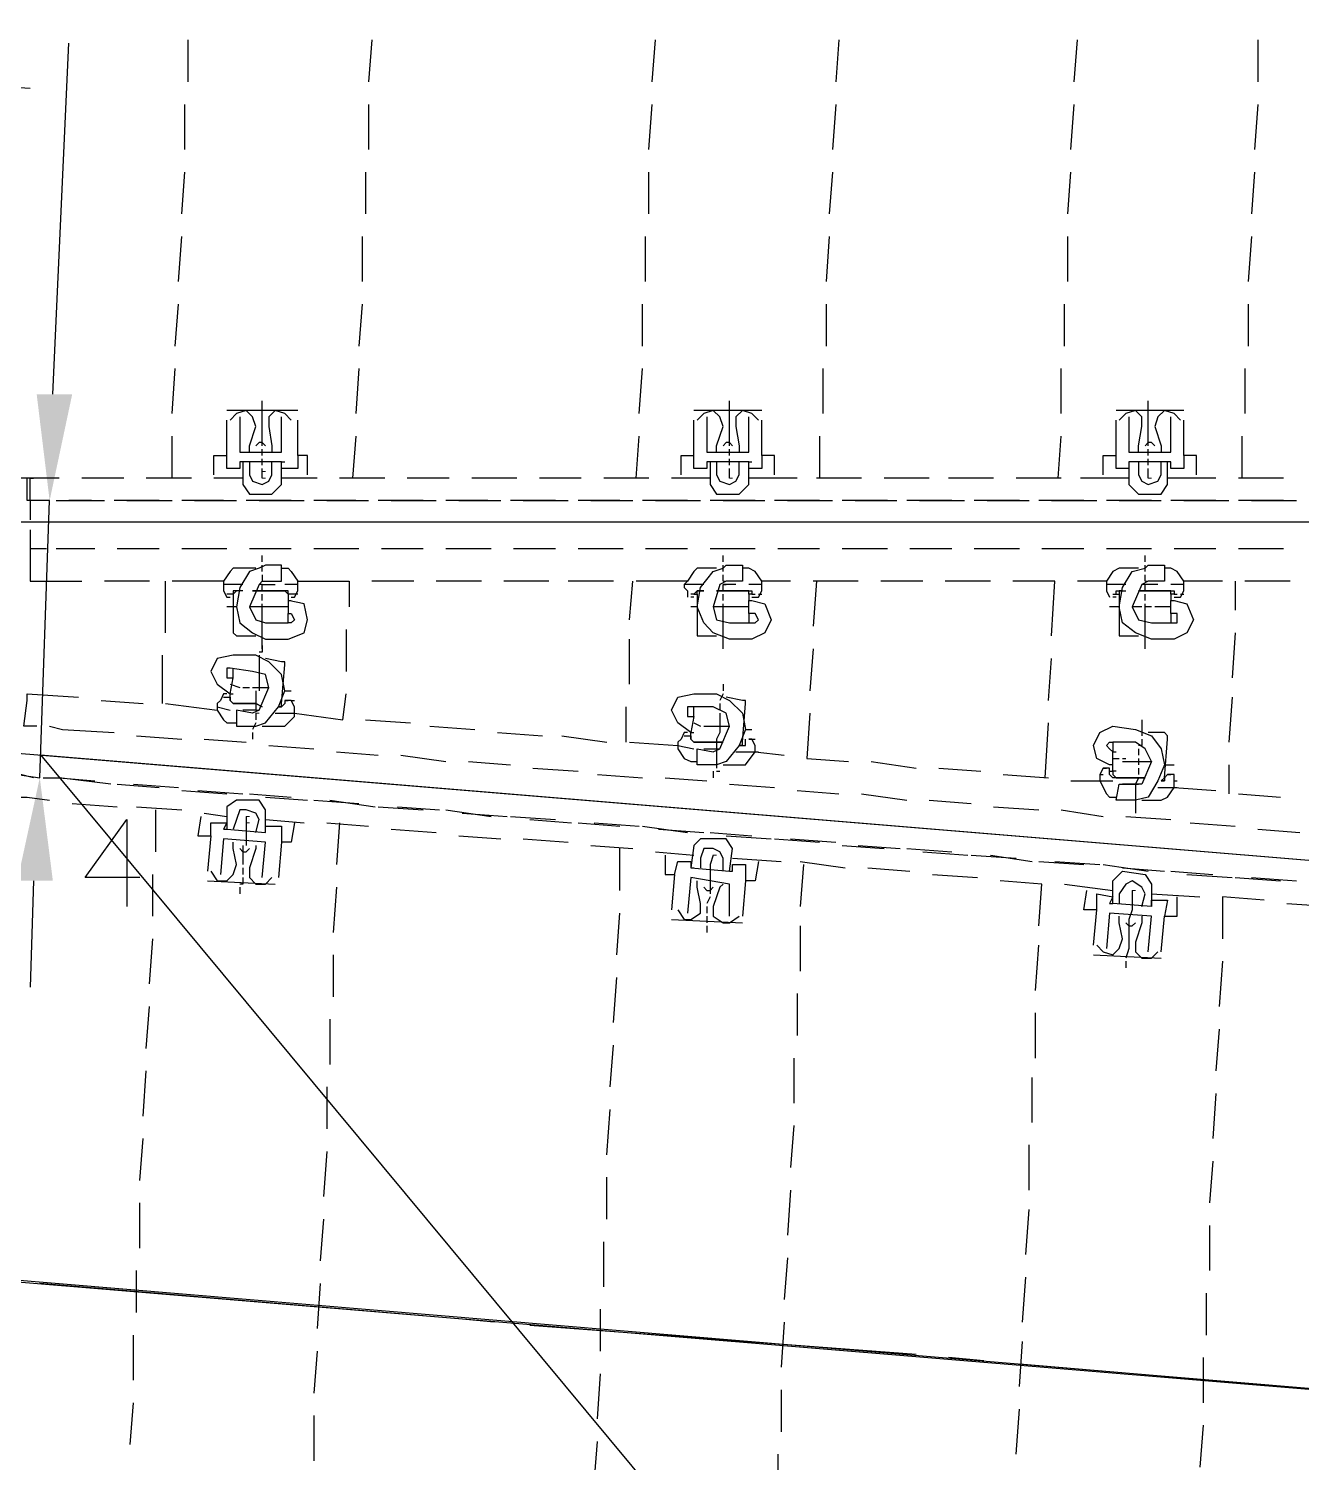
# Model space of a CAD drawing. Header units: millimetres. Extents: x -45 to 90, y -17 to 16.
# Drawn here: x 41.974 to 43.785, y -2.088 to -0.048 of the extents above; entities that cross this region are included whole.
import ezdxf

# ---------------------------------------------------------------- set-up
doc = ezdxf.new("R2010")
doc.units = ezdxf.units.MM
doc.layers.add('PDF_Geometry', color=7, linetype='Continuous')
doc.layers.add('PDF_Solid Fills', color=7, linetype='Continuous')

msp = doc.modelspace()

# ---------------------------------------------------------------- linework, layer by layer
at = {"color": 2}
for p, q in [((0, -0.75), (53.4325, -0.75)), ((40.7692, -0.9801), (53.4212, -2.0305)), ((40.7071, -1.7275), (53.3591, -2.778))]:
    msp.add_line(p, q, dxfattribs=at)
at = {"color": 1}
msp.add_line((41.9915, -1.0816), (44.7642, -4.4158), dxfattribs=at)
at = {"color": 6}
msp.add_lwpolyline([(29.1661, -1.3506), (29.1986, 0.45), (32.6939, 0.2287), (32.6939, 1.2372), (41.2932, 1.2372), (41.2932, 0), (45.2746, 0), (45.1993, -2.1005), (41.2248, -1.7678), (41.1144, -3.1159), (32.554, -2.4665), (32.6324, -1.35)], close=True, dxfattribs=at)
at = {"color": 1}
msp.add_lwpolyline([(41.9915, -1.0816), (49.2328, -1.6828)], dxfattribs=at)
at = {"layer": 'PDF_Geometry', "lineweight": 25}
for points in [[(42.0089, -0.5684), (42.0318, -0.0688)], [(42.2014, -0.1238), (42.2014, -0.0642)], [(42.4627, -0.0642), (42.4581, -0.1238)], [(42.8615, -0.1238), (42.8661, -0.0642)], [(43.1274, -0.0642), (43.1228, -0.1238)], [(43.462, -0.1238), (43.4666, -0.0642)], [(43.7233, -0.0642), (43.7233, -0.1238)], [(41.9309, -0.1146), (41.9264, -0.1788), (41.8301, -0.1238), (41.9768, -0.1329)], [(42.1968, -0.22), (42.1968, -0.1559)], [(42.4581, -0.1559), (42.4581, -0.22)], [(42.8569, -0.22), (42.8615, -0.1559)], [(43.1228, -0.1559), (43.1182, -0.22)], [(43.4574, -0.22), (43.462, -0.1559)], [(43.7233, -0.1559), (43.7187, -0.22)], [(42.1922, -0.3117), (42.1968, -0.2521)], [(42.4535, -0.2521), (42.4535, -0.3117)], [(42.8569, -0.3117), (42.8569, -0.2521)], [(43.1182, -0.2521), (43.1136, -0.3117)], [(43.4529, -0.3117), (43.4574, -0.2521)], [(43.7187, -0.2521), (43.7142, -0.3117)], [(42.1876, -0.408), (42.1922, -0.3438)], [(42.4488, -0.3438), (42.4488, -0.408)], [(42.8523, -0.408), (42.8523, -0.3438)], [(43.1136, -0.3438), (43.1091, -0.408)], [(43.4529, -0.408), (43.4529, -0.3438)], [(43.7142, -0.3438), (43.7094, -0.408)], [(42.1831, -0.4997), (42.1876, -0.4401)], [(42.4488, -0.4401), (42.4444, -0.4997)], [(42.8478, -0.4997), (42.8478, -0.4401)], [(43.1091, -0.4401), (43.1091, -0.4997)], [(43.4483, -0.4997), (43.4483, -0.4401)], [(43.7094, -0.4401), (43.7094, -0.4997)], [(42.1785, -0.5959), (42.1831, -0.5318)], [(42.4444, -0.5318), (42.4398, -0.5959)], [(42.8432, -0.5959), (42.8478, -0.5318)], [(43.1045, -0.5318), (43.1045, -0.5959)], [(43.4437, -0.5959), (43.4437, -0.5318)], [(43.705, -0.5318), (43.705, -0.5959)], [(42.3573, -0.5914), (42.2564, -0.5914)], [(42.2885, -0.6509), (42.2885, -0.6418), (42.2977, -0.6143), (42.2931, -0.6005), (42.2839, -0.5914), (42.2702, -0.5959), (42.261, -0.6051)], [(42.3068, -0.6418), (42.3068, -0.6326), (42.3068, -0.628), (42.3068, -0.6189), (42.3068, -0.6143), (42.3068, -0.6051), (42.3068, -0.6005), (42.3068, -0.5914), (42.3068, -0.5868), (42.3068, -0.5776)], [(42.3481, -0.6051), (42.3389, -0.5959), (42.3252, -0.5914), (42.316, -0.6005), (42.316, -0.6143), (42.3206, -0.6418), (42.3206, -0.6509)], [(43.0174, -0.5914), (42.9211, -0.5914)], [(42.9532, -0.6509), (42.9532, -0.6418), (42.9624, -0.6143), (42.9578, -0.6005), (42.9486, -0.5914), (42.9349, -0.5959), (42.9257, -0.6051)], [(42.9715, -0.6418), (42.9715, -0.6326), (42.9715, -0.628), (42.9715, -0.6189), (42.9715, -0.6143), (42.9715, -0.6051), (42.9715, -0.6005), (42.9715, -0.5914), (42.9715, -0.5868), (42.9715, -0.5776)], [(43.0128, -0.6051), (43.0036, -0.5959), (42.9899, -0.5914), (42.9807, -0.6005), (42.9807, -0.6143), (42.9853, -0.6418), (42.9853, -0.6509)], [(43.6179, -0.5914), (43.5216, -0.5914)], [(43.5537, -0.6509), (43.5537, -0.6418), (43.5583, -0.6143), (43.5583, -0.6005), (43.5491, -0.5914), (43.5354, -0.5959), (43.5262, -0.6051)], [(43.5675, -0.6418), (43.5675, -0.6326), (43.5675, -0.628), (43.5675, -0.6189), (43.5675, -0.6143), (43.5675, -0.6051), (43.5675, -0.6005), (43.5675, -0.5914), (43.5675, -0.5868), (43.5675, -0.5776)], [(43.6133, -0.6051), (43.6041, -0.5959), (43.5904, -0.5914), (43.5812, -0.6005), (43.5766, -0.6143), (43.5858, -0.6418), (43.5858, -0.6509)], [(42.2381, -0.683), (42.2381, -0.6555), (42.2564, -0.6555), (42.2564, -0.6051)], [(42.2747, -0.6005), (42.2747, -0.6509), (42.3341, -0.6509), (42.3341, -0.6005)], [(42.371, -0.683), (42.371, -0.6555), (42.3573, -0.6555), (42.3573, -0.6051)], [(42.9028, -0.683), (42.9028, -0.6555), (42.9211, -0.6555), (42.9211, -0.6051)], [(42.9394, -0.6005), (42.9394, -0.6509), (42.999, -0.6509), (42.999, -0.6005)], [(43.0357, -0.683), (43.0357, -0.6555), (43.0174, -0.6555), (43.0174, -0.6051)], [(43.5033, -0.683), (43.5033, -0.6555), (43.5216, -0.6555), (43.5216, -0.6051)], [(43.54, -0.6005), (43.54, -0.6509), (43.5996, -0.6509), (43.5996, -0.6005)], [(43.6362, -0.683), (43.6362, -0.6555), (43.6179, -0.6555), (43.6179, -0.6051)], [(42.1785, -0.6876), (42.1785, -0.628)], [(42.4398, -0.628), (42.4352, -0.6876)], [(42.8386, -0.6876), (42.8432, -0.628)], [(43.0999, -0.628), (43.0999, -0.6876)], [(43.4391, -0.6876), (43.4437, -0.628)], [(43.7004, -0.628), (43.7004, -0.6876)], [(42.3114, -0.6418), (42.3068, -0.6372), (42.3023, -0.6372), (42.2977, -0.6418)], [(42.3068, -0.6555), (42.3068, -0.6464)], [(42.9761, -0.6418), (42.9715, -0.6372), (42.9669, -0.6372), (42.9624, -0.6418)], [(42.9715, -0.6555), (42.9715, -0.6464)], [(43.5766, -0.6418), (43.5721, -0.6372), (43.5675, -0.6372), (43.5629, -0.6418)], [(43.5675, -0.6555), (43.5675, -0.6464)], [(42.2793, -0.6645), (42.2793, -0.6968), (42.2885, -0.7105), (42.3206, -0.7105), (42.3341, -0.6968), (42.3341, -0.6645), (42.2793, -0.6645), (42.2747, -0.6645), (42.2747, -0.6739), (42.2564, -0.6739), (42.2564, -0.6555)], [(42.2885, -0.6645), (42.2885, -0.683), (42.2931, -0.6922), (42.3068, -0.6968), (42.316, -0.6922), (42.3206, -0.683), (42.3206, -0.6645)], [(42.3068, -0.6693), (42.3068, -0.6601)], [(42.3573, -0.6555), (42.3573, -0.6739), (42.3341, -0.6739), (42.3341, -0.6645), (42.3389, -0.6645)], [(42.944, -0.6645), (42.944, -0.6968), (42.9532, -0.7105), (42.9853, -0.7105), (42.999, -0.6968), (42.999, -0.6645), (42.944, -0.6645), (42.9394, -0.6645), (42.9394, -0.6739), (42.9211, -0.6739), (42.9211, -0.6555)], [(42.9532, -0.6645), (42.9532, -0.683), (42.9578, -0.6922), (42.9715, -0.6968), (42.9807, -0.6922), (42.9853, -0.683), (42.9853, -0.6645)], [(42.9715, -0.6693), (42.9715, -0.6601)], [(43.0174, -0.6555), (43.0174, -0.6739), (42.999, -0.6739), (42.999, -0.6645), (43.0036, -0.6645)], [(43.54, -0.6645), (43.54, -0.6739), (43.5216, -0.6739), (43.5216, -0.6555)], [(43.5537, -0.6645), (43.5537, -0.683), (43.5583, -0.6922), (43.5675, -0.6968), (43.5812, -0.6922), (43.5858, -0.683), (43.5858, -0.6645)], [(43.5675, -0.6693), (43.5675, -0.6601)], [(43.6179, -0.6555), (43.6179, -0.6739), (43.5996, -0.6739), (43.5996, -0.6645), (43.5948, -0.6645)], [(42.018, -0.6876), (41.9768, -0.6876), (41.9722, -0.6876), (41.6696, -0.6876)], [(41.9584, -1.1094), (41.9903, -1.1139), (42.0043, -0.7197), (41.9722, -0.7197), (41.9722, -0.6876)], [(41.9951, -0.7197), (41.9768, -0.7197), (41.9768, -0.6876), (41.9814, -0.6876)], [(42.1097, -0.6876), (42.0501, -0.6876)], [(42.206, -0.6876), (42.1418, -0.6876)], [(42.2793, -0.6876), (42.2381, -0.6876)], [(42.3068, -0.6876), (42.3068, -0.6739)], [(42.3848, -0.6876), (42.3341, -0.6876)], [(42.481, -0.6876), (42.4169, -0.6876)], [(42.5727, -0.6876), (42.5131, -0.6876)], [(42.669, -0.6876), (42.6048, -0.6876)], [(42.7607, -0.6876), (42.7011, -0.6876)], [(42.8569, -0.6876), (42.7926, -0.6876)], [(42.944, -0.6876), (42.889, -0.6876)], [(42.9715, -0.6876), (42.9715, -0.6739)], [(43.0678, -0.6876), (42.999, -0.6876)], [(43.1595, -0.6876), (43.0953, -0.6876)], [(43.2557, -0.6876), (43.1916, -0.6876)], [(43.3474, -0.6876), (43.2833, -0.6876)], [(43.4437, -0.6876), (43.3795, -0.6876)], [(43.54, -0.6876), (43.4712, -0.6876)], [(43.5675, -0.6876), (43.5675, -0.6739)], [(43.6637, -0.6876), (43.5948, -0.6876)], [(43.76, -0.6876), (43.6958, -0.6876)], [(41.9768, -0.7197), (41.9768, -0.7472)], [(42.0135, -0.7197), (42.0318, -0.7197), (42.0822, -0.7197)], [(42.0639, -0.7197), (42.0318, -0.7197)], [(42.1601, -0.7197), (42.096, -0.7197)], [(42.1143, -0.7197), (42.1785, -0.7197)], [(42.2518, -0.7197), (42.1922, -0.7197)], [(42.2106, -0.7197), (42.2702, -0.7197)], [(42.3481, -0.7197), (42.2839, -0.7197)], [(42.3023, -0.7197), (42.3664, -0.7197)], [(42.4398, -0.7197), (42.3802, -0.7197)], [(42.3985, -0.7197), (42.4581, -0.7197)], [(42.536, -0.7197), (42.4719, -0.7197)], [(42.4902, -0.7197), (42.5544, -0.7197)], [(42.6277, -0.7197), (42.5681, -0.7197)], [(42.5865, -0.7197), (42.6461, -0.7197)], [(42.724, -0.7197), (42.6598, -0.7197)], [(42.678, -0.7197), (42.7423, -0.7197)], [(42.8157, -0.7197), (42.7561, -0.7197)], [(42.7744, -0.7197), (42.834, -0.7197)], [(42.9119, -0.7197), (42.8478, -0.7197)], [(42.8661, -0.7197), (42.9303, -0.7197)], [(43.0082, -0.7197), (42.944, -0.7197)], [(42.9624, -0.7197), (43.0218, -0.7197)], [(43.0999, -0.7197), (43.0357, -0.7197)], [(43.054, -0.7197), (43.1182, -0.7197)], [(43.1962, -0.7197), (43.132, -0.7197)], [(43.1503, -0.7197), (43.2099, -0.7197)], [(43.2878, -0.7197), (43.2237, -0.7197)], [(43.242, -0.7197), (43.3062, -0.7197)], [(43.3841, -0.7197), (43.3199, -0.7197)], [(43.3383, -0.7197), (43.3979, -0.7197)], [(43.4758, -0.7197), (43.4116, -0.7197)], [(43.4299, -0.7197), (43.4941, -0.7197)], [(43.5721, -0.7197), (43.5079, -0.7197)], [(43.5262, -0.7197), (43.5858, -0.7197)], [(43.6637, -0.7197), (43.5996, -0.7197)], [(43.6179, -0.7197), (43.6821, -0.7197)], [(43.76, -0.7197), (43.6958, -0.7197)], [(43.7142, -0.7197), (43.7783, -0.7197)], [(41.9768, -0.761), (41.9768, -0.7885)], [(41.9997, -0.7885), (41.9768, -0.7885), (41.9768, -0.8251), (41.9768, -0.8343), (42.0501, -0.8343)], [(42.0685, -0.7885), (42.0364, -0.7885), (42.0135, -0.7885)], [(42.1601, -0.7885), (42.1006, -0.7885)], [(42.2564, -0.7885), (42.1922, -0.7885)], [(42.3481, -0.7885), (42.2885, -0.7885)], [(42.4444, -0.7885), (42.3802, -0.7885)], [(42.536, -0.7885), (42.4764, -0.7885)], [(42.6323, -0.7885), (42.5681, -0.7885)], [(42.724, -0.7885), (42.6644, -0.7885)], [(42.8203, -0.7885), (42.7561, -0.7885)], [(42.9119, -0.7885), (42.8523, -0.7885)], [(43.0082, -0.7885), (42.944, -0.7885)], [(43.0999, -0.7885), (43.0403, -0.7885)], [(43.1962, -0.7885), (43.132, -0.7885)], [(43.2878, -0.7885), (43.2282, -0.7885)], [(43.3841, -0.7885), (43.3199, -0.7885)], [(43.4758, -0.7885), (43.4162, -0.7885)], [(43.5721, -0.7885), (43.5079, -0.7885)], [(43.6637, -0.7885), (43.6041, -0.7885)], [(43.76, -0.7885), (43.6958, -0.7885)], [(42.2977, -0.816), (42.2656, -0.816), (42.261, -0.8206), (42.2518, -0.8343), (42.1785, -0.8343)], [(42.3068, -0.8251), (42.3068, -0.8343), (42.3341, -0.8343), (42.3341, -0.8114), (42.3114, -0.8114), (42.3023, -0.816), (42.2885, -0.8206), (42.2747, -0.8435), (42.2702, -0.871), (42.2747, -0.8937), (42.2931, -0.9077), (42.3114, -0.9168), (42.3435, -0.9168), (42.3664, -0.9077), (42.371, -0.8893), (42.3664, -0.8664), (42.3435, -0.8618), (42.3435, -0.8802), (42.3481, -0.8802), (42.3527, -0.8893), (42.3481, -0.8937), (42.3435, -0.8937)], [(42.3068, -0.8068), (42.3068, -0.7976)], [(42.3068, -0.8206), (42.3068, -0.8114)], [(42.3341, -0.816), (42.3435, -0.816), (42.3481, -0.8206), (42.3573, -0.8343), (42.4306, -0.8343), (42.4306, -0.871)], [(42.9532, -0.816), (42.9257, -0.816), (42.9211, -0.8206), (42.9119, -0.8343), (42.8386, -0.8343)], [(42.9257, -0.871), (42.9303, -0.8435), (42.9486, -0.8206), (42.9624, -0.816), (42.9669, -0.8114), (42.9899, -0.8114), (42.9899, -0.8343), (42.9669, -0.8343), (42.9578, -0.8389), (42.9486, -0.871), (42.9532, -0.8893), (42.9715, -0.8937), (43.0036, -0.8937), (43.0082, -0.8937), (43.0128, -0.8893), (43.0082, -0.8802), (43.0036, -0.8802), (42.999, -0.8802), (42.999, -0.8618), (43.0036, -0.8618), (43.0218, -0.8664), (43.0311, -0.8893), (43.0218, -0.9077), (43.0036, -0.9168), (42.9715, -0.9168), (42.9486, -0.9077), (42.9349, -0.8937), (42.9257, -0.871), (42.9165, -0.871)], [(42.9624, -0.8068), (42.9624, -0.7976)], [(42.9624, -0.8206), (42.9624, -0.8114)], [(43.0586, -0.8343), (43.0174, -0.8343), (43.0082, -0.8206), (42.999, -0.816), (42.9899, -0.816)], [(43.5537, -0.816), (43.5262, -0.816), (43.517, -0.8206), (43.5079, -0.8343), (43.4666, -0.8343)], [(43.5262, -0.871), (43.5308, -0.8435), (43.5445, -0.8206), (43.5629, -0.816), (43.5675, -0.8114), (43.5904, -0.8114), (43.5904, -0.8343), (43.5675, -0.8343), (43.5583, -0.8389)], [(43.5629, -0.8068), (43.5629, -0.7976)], [(43.5629, -0.8206), (43.5629, -0.8114)], [(43.6729, -0.8343), (43.6179, -0.8343), (43.6087, -0.8206), (43.5996, -0.816), (43.5904, -0.816)], [(42.1464, -0.8343), (42.0822, -0.8343)], [(42.1693, -0.9077), (42.1693, -0.8343)], [(42.2518, -0.8343), (42.2518, -0.8389)], [(42.3068, -0.8343), (42.3023, -0.8389)], [(42.3573, -0.8389), (42.3573, -0.8343)], [(42.5223, -0.8343), (42.4627, -0.8343)], [(42.6186, -0.8343), (42.5544, -0.8343)], [(42.7148, -0.8343), (42.6506, -0.8343)], [(42.8065, -0.8343), (42.7423, -0.8343)], [(42.8294, -0.8893), (42.834, -0.8343)], [(42.9119, -0.8343), (42.9072, -0.8389)], [(42.9624, -0.8343), (42.9624, -0.8251)], [(43.0174, -0.8389), (43.0174, -0.8343)], [(43.0953, -0.8343), (43.0907, -0.8985)], [(43.1549, -0.8343), (43.0907, -0.8343)], [(43.2466, -0.8343), (43.187, -0.8343)], [(43.3428, -0.8343), (43.2787, -0.8343)], [(43.4299, -0.9122), (43.4345, -0.8343), (43.3749, -0.8343)], [(43.5079, -0.8343), (43.5079, -0.8389)], [(43.5629, -0.8343), (43.5629, -0.8251)], [(43.6179, -0.8389), (43.6179, -0.8343)], [(43.6912, -0.8343), (43.6912, -0.8756)], [(43.7692, -0.8343), (43.705, -0.8343)], [(42.2793, -0.8389), (42.2518, -0.8389), (42.2518, -0.8435), (42.2518, -0.8481), (42.2564, -0.8572), (42.261, -0.8572)], [(42.2747, -0.8481), (42.2702, -0.8481), (42.2656, -0.8526), (42.261, -0.8526), (42.2564, -0.8526)], [(42.2793, -0.8481), (42.2747, -0.8481), (42.2702, -0.8481), (42.2656, -0.8481), (42.2656, -0.8526), (42.2656, -0.9077), (42.2702, -0.9122), (42.2747, -0.9122), (42.2977, -0.9122)], [(42.3068, -0.8389), (42.3023, -0.8389), (42.2885, -0.871)], [(42.3068, -0.8481), (42.3389, -0.8481), (42.3068, -0.8481), (42.3068, -0.8389), (42.3252, -0.8389)], [(42.3068, -0.8618), (42.3068, -0.8526)], [(42.3481, -0.8572), (42.3527, -0.8572), (42.3573, -0.8481), (42.3573, -0.8435), (42.3573, -0.8389), (42.3389, -0.8389)], [(42.3573, -0.8526), (42.3527, -0.8526), (42.3481, -0.8526), (42.3435, -0.8526), (42.3435, -0.8618), (42.3481, -0.8618)], [(42.9349, -0.8389), (42.9072, -0.8389), (42.9072, -0.8435), (42.9119, -0.8481), (42.9119, -0.8572)], [(42.9257, -0.8526), (42.9257, -0.8481), (42.9303, -0.8481), (42.9257, -0.8481), (42.9211, -0.8526), (42.9165, -0.8526)], [(42.9211, -0.8526), (42.9257, -0.8526), (42.9257, -0.9077), (42.9257, -0.9122), (42.9303, -0.9122), (42.9532, -0.9122)], [(42.9624, -0.8481), (42.9532, -0.8481), (42.9624, -0.8481), (42.999, -0.8481), (43.0036, -0.8481), (43.0036, -0.8526), (42.999, -0.8526), (42.999, -0.8618)], [(42.9807, -0.8389), (42.9624, -0.8389), (42.9669, -0.8389)], [(42.999, -0.8526), (42.999, -0.8481), (42.9945, -0.8481), (42.9624, -0.8481), (42.9624, -0.8389)], [(42.9624, -0.8618), (42.9624, -0.8526)], [(43.0036, -0.8572), (43.0128, -0.8572), (43.0174, -0.8481), (43.0174, -0.8435), (43.0174, -0.8389), (42.999, -0.8389)], [(43.0036, -0.8526), (43.0082, -0.8526)], [(43.0128, -0.8526), (43.0174, -0.8526)], [(43.5354, -0.8389), (43.5079, -0.8389), (43.5079, -0.8435), (43.5079, -0.8481), (43.5125, -0.8572)], [(43.5812, -0.8389), (43.5629, -0.8389), (43.5583, -0.8389), (43.5445, -0.871), (43.5537, -0.8893), (43.5721, -0.8937), (43.6041, -0.8937), (43.6087, -0.8937), (43.6087, -0.8893), (43.6087, -0.8802), (43.6041, -0.8802), (43.5996, -0.8802), (43.5996, -0.8618), (43.6041, -0.8618), (43.6225, -0.8664), (43.6316, -0.8893), (43.6225, -0.9077), (43.6041, -0.9168), (43.5721, -0.9168), (43.5491, -0.9077), (43.5308, -0.8937), (43.5262, -0.871), (43.5125, -0.871)], [(43.517, -0.8526), (43.5216, -0.8526), (43.5216, -0.8481), (43.5262, -0.8481), (43.5308, -0.8481), (43.5354, -0.8481)], [(43.5216, -0.8526), (43.5262, -0.8526), (43.5262, -0.9077), (43.5262, -0.9122), (43.5308, -0.9122), (43.5537, -0.9122)], [(43.5308, -0.8481), (43.5262, -0.8481), (43.5262, -0.8526)], [(43.5629, -0.8481), (43.5537, -0.8481), (43.5629, -0.8481), (43.5996, -0.8481), (43.6041, -0.8481), (43.6041, -0.8526), (43.5996, -0.8526), (43.5996, -0.8618)], [(43.5996, -0.8526), (43.5996, -0.8481), (43.5948, -0.8481), (43.5629, -0.8481), (43.5629, -0.8389)], [(43.5629, -0.8618), (43.5629, -0.8526)], [(43.6041, -0.8572), (43.6133, -0.8572), (43.6179, -0.8481), (43.6179, -0.8435), (43.6179, -0.8389), (43.5996, -0.8389)], [(43.6041, -0.8526), (43.6087, -0.8526)], [(43.6133, -0.8526), (43.6179, -0.8526)], [(42.2702, -0.871), (42.2564, -0.871)], [(42.3435, -0.871), (42.3298, -0.871), (42.316, -0.871), (42.3023, -0.871), (42.2885, -0.871), (42.2977, -0.8893), (42.3114, -0.8937), (42.3435, -0.8937), (42.3435, -0.8802), (42.3481, -0.8802)], [(42.3068, -0.9306), (42.3068, -0.9214), (42.3068, -0.9168), (42.3068, -0.9077), (42.3068, -0.9031), (42.3068, -0.8937), (42.3068, -0.8893), (42.3068, -0.8802), (42.3068, -0.8756), (42.3068, -0.8664)], [(42.9211, -0.8572), (42.9165, -0.8572)], [(42.999, -0.871), (42.9899, -0.871), (42.9853, -0.871), (42.9761, -0.871), (42.9715, -0.871), (42.9624, -0.871), (42.9578, -0.871), (42.9486, -0.871)], [(42.9624, -0.9306), (42.9624, -0.9214), (42.9624, -0.9168), (42.9624, -0.9077), (42.9624, -0.9031), (42.9624, -0.8937), (42.9624, -0.8893), (42.9624, -0.8802), (42.9624, -0.8756), (42.9624, -0.8664)], [(43.5216, -0.8572), (43.517, -0.8572)], [(43.5583, -0.871), (43.5445, -0.871)], [(43.5629, -0.9306), (43.5629, -0.9214), (43.5629, -0.9168), (43.5629, -0.9077), (43.5629, -0.9031), (43.5629, -0.8937), (43.5629, -0.8893), (43.5629, -0.8802), (43.5629, -0.8756), (43.5629, -0.8664)], [(43.5721, -0.871), (43.5629, -0.871)], [(43.5996, -0.871), (43.5904, -0.871), (43.5858, -0.871), (43.5766, -0.871)], [(42.999, -0.8802), (42.999, -0.8937)], [(43.5996, -0.8802), (43.5996, -0.8937)], [(42.426, -0.9031), (42.426, -0.9627)], [(42.8294, -0.981), (42.8294, -0.9168)], [(43.6912, -0.9077), (43.6867, -0.9718)], [(42.3068, -0.926), (42.3068, -0.9352), (42.3023, -0.9352)], [(43.0907, -0.9306), (43.0861, -0.9902)], [(42.1647, -1.0083), (42.1647, -0.9397)], [(42.3023, -1.0177), (42.2931, -1.0223), (42.2702, -1.0177), (42.2702, -1.0406), (42.2931, -1.0406), (42.2977, -1.0406), (42.3114, -1.036), (42.3298, -1.0131), (42.3389, -0.9902), (42.3341, -0.9672), (42.316, -0.9489), (42.2977, -0.9397), (42.2656, -0.9397), (42.2427, -0.9443), (42.2335, -0.9627), (42.2427, -0.981), (42.261, -0.9948), (42.2656, -0.9718)], [(42.2931, -0.9856), (42.3023, -0.9856), (42.3068, -0.9856), (42.316, -0.9856), (42.3114, -0.9672), (42.2931, -0.9627), (42.261, -0.9581), (42.2564, -0.9581), (42.2564, -0.9627), (42.2564, -0.9718), (42.261, -0.9718), (42.2656, -0.9718), (42.2656, -0.9581)], [(42.3023, -0.9397), (42.3023, -0.9489), (42.3023, -0.9535), (42.3023, -0.9627), (42.3023, -0.9672), (42.3023, -0.9764), (42.3023, -0.981), (42.3023, -0.9902)], [(42.3298, -1.0131), (42.3341, -1.0131), (42.3341, -1.0083), (42.3389, -0.9535), (42.3389, -0.9489), (42.3341, -0.9489), (42.3114, -0.9443)], [(43.4254, -1.0039), (43.4299, -0.9443)], [(41.9859, -1.0406), (41.9676, -1.0406), (41.9722, -1.0039), (41.9722, -0.9948), (42.0455, -0.9993)], [(42.2564, -0.9948), (42.2518, -0.9948), (42.2472, -1.0039), (42.2427, -1.0083), (42.2427, -1.0131), (42.261, -1.0177)], [(42.2518, -0.9993), (42.2564, -0.9993), (42.261, -0.9993), (42.261, -1.0039), (42.261, -0.9993), (42.261, -0.9948), (42.2656, -0.9948)], [(42.261, -0.981), (42.2747, -0.9856)], [(42.2793, -0.9856), (42.2885, -0.9856)], [(42.2977, -0.9902), (42.2977, -0.9948), (42.2977, -1.0039), (42.2977, -1.0083), (42.2977, -1.0177), (42.2793, -1.0177)], [(42.2977, -1.0177), (42.3023, -1.0177), (42.316, -0.9856)], [(42.3252, -1.0223), (42.3527, -1.0223), (42.4214, -1.0314), (42.426, -0.9948)], [(42.3389, -0.9902), (42.3481, -0.9902)], [(42.9072, -1.0543), (42.9119, -1.0543), (42.9165, -1.0543), (42.9165, -1.0498), (42.8982, -1.036), (42.889, -1.0177), (42.8982, -0.9993), (42.9211, -0.9948), (42.9532, -0.9948), (42.9715, -1.0039), (42.9899, -1.0223), (42.9945, -1.0452), (43.0036, -1.0452)], [(42.9624, -0.9948), (42.9578, -1.0039)], [(42.9624, -0.981), (42.9624, -0.9902)], [(42.9853, -1.0681), (42.9899, -1.0681), (42.9899, -1.0635), (42.9945, -1.0083), (42.9945, -1.0039), (42.9899, -1.0039), (42.9669, -0.9993)], [(43.6867, -0.9993), (43.6821, -1.0635)], [(42.0776, -1.0039), (42.1372, -1.0083)], [(42.1693, -1.0083), (42.2427, -1.0177), (42.2518, -1.0314), (42.2564, -1.036), (42.2702, -1.036)], [(42.2427, -1.0131), (42.2427, -1.0177)], [(42.3068, -1.0406), (42.3341, -1.0406), (42.3389, -1.0406), (42.3527, -1.0268), (42.3527, -1.0223), (42.3527, -1.0177), (42.3527, -1.0131), (42.3481, -1.0039), (42.3389, -1.0039), (42.3389, -1.0083), (42.3341, -1.0131)], [(42.3389, -1.0039), (42.3435, -1.0039)], [(42.3481, -1.0039), (42.3527, -1.0039)], [(42.8248, -1.0635), (42.8248, -1.0131)], [(42.9349, -1.0727), (42.9532, -1.0727), (42.9578, -1.0727), (42.9715, -1.0406), (42.9669, -1.0223), (42.9486, -1.0131), (42.9165, -1.0131), (42.9119, -1.0131), (42.9119, -1.0177), (42.9119, -1.0268), (42.9165, -1.0268), (42.9211, -1.0268), (42.9165, -1.0498), (42.9211, -1.0498)], [(42.9211, -1.0268), (42.9211, -1.0131)], [(42.9578, -1.0083), (42.9578, -1.0177)], [(42.2977, -1.036), (42.2931, -1.0452)], [(42.2977, -1.0223), (42.2977, -1.0314)], [(42.4535, -1.0314), (42.5177, -1.036)], [(42.9211, -1.036), (42.9303, -1.0406)], [(42.9578, -1.0223), (42.9578, -1.0314), (42.9578, -1.036), (42.9578, -1.0452), (42.9578, -1.0498), (42.9532, -1.0589), (42.9532, -1.0635), (42.9532, -1.0727), (42.9532, -1.0773), (42.9532, -1.0864), (42.9532, -1.091), (42.9532, -1.1002)], [(43.0861, -1.0223), (43.0816, -1.0864), (43.1411, -1.091)], [(43.4208, -1.1139), (43.4254, -1.036)], [(43.5583, -1.0314), (43.5583, -1.0406), (43.5583, -1.0543)], [(42.0043, -1.0406), (42.0226, -1.0452), (42.096, -1.0498)], [(42.1281, -1.0543), (42.1922, -1.0589)], [(42.2243, -1.0589), (42.2839, -1.0635)], [(42.2931, -1.0498), (42.2931, -1.0589)], [(42.5452, -1.0406), (42.6094, -1.0452)], [(42.6415, -1.0498), (42.7057, -1.0543)], [(42.7332, -1.0543), (42.7973, -1.0635)], [(42.9119, -1.0498), (42.9072, -1.0498), (42.9028, -1.0589), (42.8982, -1.0635), (42.8982, -1.0681), (42.8982, -1.0727), (42.9072, -1.0864), (42.9165, -1.091), (42.9257, -1.091)], [(42.9945, -1.0452), (42.9853, -1.0681), (42.9669, -1.091), (42.9532, -1.0956), (42.9486, -1.0956), (42.9257, -1.0956), (42.9257, -1.0727), (42.9486, -1.0773), (42.9578, -1.0727)], [(42.9349, -1.0406), (42.944, -1.0406), (42.9486, -1.0406), (42.9578, -1.0406), (42.9624, -1.0406), (42.9715, -1.0406)], [(42.9624, -1.0956), (42.9899, -1.0956), (42.9945, -1.0956), (43.0082, -1.0773), (43.0082, -1.0727), (43.0082, -1.0681), (43.0036, -1.0589), (42.999, -1.0589), (43.0036, -1.0589), (43.0082, -1.0589)], [(42.9899, -1.0681), (42.9945, -1.0681), (42.9945, -1.0635), (42.9945, -1.0589)], [(43.5216, -1.1048), (43.517, -1.1048), (43.517, -1.0956), (43.5125, -1.0956), (43.4941, -1.0864), (43.4895, -1.0681), (43.4987, -1.0498), (43.517, -1.0406), (43.5491, -1.0452), (43.5721, -1.0543), (43.5858, -1.0727), (43.5904, -1.0956), (43.5812, -1.1185), (43.5675, -1.1414), (43.5491, -1.146), (43.5445, -1.146), (43.5216, -1.146), (43.5262, -1.1229), (43.5491, -1.1229), (43.5308, -1.1229)], [(43.5583, -1.0589), (43.5583, -1.0681), (43.5537, -1.0681)], [(43.5948, -1.1094), (43.5996, -1.1094), (43.5948, -1.1094), (43.5904, -1.1139), (43.5948, -1.0589), (43.5948, -1.0543), (43.5904, -1.0498), (43.5675, -1.0498)], [(42.316, -1.0681), (42.3802, -1.0727)], [(42.4123, -1.0773), (42.4719, -1.0819)], [(42.8294, -1.0635), (42.8982, -1.0681), (42.9211, -1.0727)], [(42.9807, -1.0773), (43.0082, -1.0773), (43.0495, -1.0819)], [(43.0082, -1.0773), (43.0128, -1.0773)], [(43.517, -1.0956), (43.517, -1.0773), (43.5125, -1.0727), (43.5079, -1.0681), (43.5125, -1.0635), (43.517, -1.0635)], [(43.5308, -1.091), (43.5445, -1.091), (43.5583, -1.091), (43.5721, -1.091), (43.5629, -1.0727), (43.5491, -1.0635), (43.517, -1.0635), (43.517, -1.0773), (43.5216, -1.0773)], [(43.5537, -1.0727), (43.5537, -1.0819)], [(42.504, -1.0819), (42.5681, -1.091)], [(42.6002, -1.091), (42.6598, -1.0956)], [(42.6919, -1.1002), (42.7561, -1.1048)], [(43.1732, -1.091), (43.2374, -1.1002)], [(43.2695, -1.1002), (43.3291, -1.1048)], [(43.5537, -1.1139), (43.517, -1.1139), (43.5125, -1.1094), (43.5125, -1.1002), (43.5033, -1.1002), (43.4987, -1.1094), (43.4987, -1.1185), (43.5079, -1.1369), (43.5125, -1.1414), (43.5216, -1.1414)], [(43.5033, -1.1002), (43.5079, -1.1002)], [(43.517, -1.0864), (43.5262, -1.0864)], [(43.5308, -1.0864), (43.5354, -1.0864)], [(43.5721, -1.091), (43.5583, -1.1229), (43.5491, -1.1229), (43.5537, -1.1229)], [(43.5537, -1.0864), (43.5537, -1.0956)], [(43.5537, -1.1002), (43.5537, -1.1094)], [(43.5904, -1.0956), (43.6041, -1.0956)], [(43.6821, -1.0956), (43.6821, -1.1369)], [(41.9814, -1.1139), (41.963, -1.1094), (41.9584, -1.1414), (41.9722, -1.1414), (42.0043, -1.146)], [(41.9951, -1.1139), (42.018, -1.1139)], [(42.0914, -1.1229), (42.018, -1.1139), (42.0685, -1.1185)], [(42.7836, -1.1094), (42.8478, -1.1139)], [(42.8799, -1.1139), (42.9394, -1.1185)], [(42.9486, -1.1048), (42.9486, -1.1139)], [(42.9532, -1.1048), (42.9578, -1.1048)], [(43.3612, -1.1094), (43.4254, -1.1139)], [(43.4574, -1.1185), (43.4987, -1.1185), (43.517, -1.1185)], [(43.4987, -1.1094), (43.5033, -1.1094)], [(43.4987, -1.1185), (43.5033, -1.1185)], [(43.5125, -1.1048), (43.517, -1.1048), (43.517, -1.1094), (43.5216, -1.1139), (43.5537, -1.1139), (43.5491, -1.1229), (43.5491, -1.1277), (43.5491, -1.1369), (43.5491, -1.1414), (43.5491, -1.1506), (43.5491, -1.1552), (43.5491, -1.1644)], [(43.5583, -1.146), (43.5858, -1.146), (43.5948, -1.1414), (43.6041, -1.1277), (43.6041, -1.1185), (43.6041, -1.1094), (43.5996, -1.1094)], [(43.6041, -1.1185), (43.6087, -1.1185)], [(42.1006, -1.1229), (42.1601, -1.1277)], [(42.1235, -1.1229), (42.1876, -1.1277)], [(42.1922, -1.1323), (42.2564, -1.1369)], [(42.2152, -1.1323), (42.2793, -1.1369)], [(42.2885, -1.1369), (42.3481, -1.1414)], [(42.3114, -1.1414), (42.371, -1.146)], [(42.9715, -1.1229), (43.0357, -1.1277)], [(43.0678, -1.1323), (43.1274, -1.1369)], [(43.1595, -1.1369), (43.2237, -1.146)], [(43.5812, -1.1277), (43.6041, -1.1277), (43.6637, -1.1323)], [(43.6041, -1.1277), (43.6087, -1.1277)], [(43.6958, -1.1369), (43.7554, -1.1414)], [(42.0364, -1.1506), (42.1006, -1.1552)], [(42.1281, -1.1552), (42.1922, -1.1598)], [(42.1556, -1.2194), (42.1556, -1.1598)], [(42.2977, -1.1919), (42.3023, -1.1735), (42.2977, -1.1644), (42.2839, -1.1598), (42.2747, -1.1598), (42.2702, -1.1735), (42.2656, -1.1873)], [(42.3802, -1.146), (42.4444, -1.1506)], [(42.4031, -1.146), (42.4673, -1.1552)], [(42.4719, -1.1552), (42.536, -1.1598)], [(42.4994, -1.1552), (42.559, -1.1598)], [(42.5681, -1.1598), (42.6323, -1.169)], [(43.2557, -1.146), (43.3153, -1.1506)], [(43.3474, -1.1552), (43.4116, -1.1598)], [(43.4437, -1.1598), (43.5033, -1.169)], [(42.1326, -1.256), (42.0547, -1.256), (42.1143, -1.1735), (42.1143, -1.2973)], [(42.2195, -1.169), (42.2152, -1.1965), (42.2335, -1.1965), (42.2289, -1.2469)], [(42.2243, -1.1644), (42.2564, -1.169)], [(42.2335, -1.1965), (42.2335, -1.1781), (42.2564, -1.1781), (42.2518, -1.1873), (42.2564, -1.1873)], [(42.2839, -1.169), (42.2839, -1.1827), (42.2839, -1.1965), (42.2839, -1.2102)], [(42.3114, -1.1735), (42.3664, -1.1781)], [(42.3114, -1.1919), (42.3114, -1.1827), (42.3341, -1.1827), (42.3341, -1.2056)], [(42.3527, -1.1781), (42.3481, -1.2056), (42.3341, -1.2056), (42.3298, -1.256)], [(42.3985, -1.1781), (42.4581, -1.1827)], [(42.4169, -1.1781), (42.4123, -1.2375)], [(42.5911, -1.1644), (42.6552, -1.169)], [(42.6598, -1.169), (42.724, -1.1735)], [(42.6873, -1.1735), (42.7469, -1.1781)], [(42.7561, -1.1781), (42.8157, -1.1827)], [(42.779, -1.1781), (42.8432, -1.1827)], [(42.8478, -1.1827), (42.9119, -1.1919)], [(43.5354, -1.169), (43.5996, -1.1735)], [(43.6271, -1.1781), (43.6912, -1.1827)], [(42.3068, -1.256), (42.3114, -1.2056), (42.2518, -1.201), (42.2472, -1.2515)], [(42.4902, -1.1873), (42.5544, -1.1919)], [(42.5865, -1.1965), (42.6461, -1.201)], [(42.678, -1.201), (42.7423, -1.2056)], [(42.8707, -1.1873), (42.9349, -1.1919)], [(42.9715, -1.2469), (42.9761, -1.2148), (42.9669, -1.201), (42.9303, -1.201), (42.9211, -1.2102), (42.9165, -1.2423), (42.9715, -1.2469), (42.9761, -1.2469), (42.9761, -1.2375), (42.9945, -1.2375), (42.9945, -1.2606)], [(42.944, -1.1919), (43.0036, -1.1965)], [(42.9669, -1.1965), (43.0311, -1.201)], [(43.0357, -1.201), (43.0999, -1.2056)], [(43.0586, -1.201), (43.1228, -1.2056)], [(43.7233, -1.1873), (43.7829, -1.1919)], [(42.2335, -1.2469), (42.2427, -1.2606), (42.2564, -1.2606), (42.2656, -1.2515), (42.2702, -1.2375), (42.2656, -1.2148), (42.2656, -1.2056)], [(42.2747, -1.2148), (42.2793, -1.2194), (42.2839, -1.2194), (42.2885, -1.2148)], [(42.2793, -1.2102), (42.2793, -1.224), (42.2793, -1.2375)], [(42.2977, -1.2102), (42.2977, -1.2148), (42.2885, -1.2423), (42.2885, -1.256), (42.2977, -1.2652), (42.3114, -1.2652), (42.3206, -1.256)], [(42.7744, -1.2102), (42.834, -1.2148)], [(42.8157, -1.2744), (42.8157, -1.2148)], [(42.8661, -1.2194), (42.9211, -1.224)], [(42.9624, -1.2469), (42.9624, -1.2285), (42.9578, -1.2194), (42.9486, -1.2148), (42.9349, -1.2148), (42.9303, -1.2285), (42.9303, -1.2423)], [(43.132, -1.2102), (43.1916, -1.2148)], [(43.1549, -1.2102), (43.2145, -1.2148)], [(43.2237, -1.2148), (43.2878, -1.2194)], [(43.2466, -1.2194), (43.3108, -1.224)], [(42.2793, -1.2423), (42.2793, -1.2515)], [(42.8799, -1.224), (42.8799, -1.2515), (42.8936, -1.2515), (42.889, -1.3019)], [(42.8936, -1.2515), (42.8982, -1.2331), (42.9165, -1.2331), (42.9165, -1.2423), (42.9211, -1.2423)], [(42.9486, -1.224), (42.944, -1.2375), (42.944, -1.2515), (42.944, -1.2652), (42.944, -1.279)], [(42.9761, -1.2285), (43.0449, -1.2331)], [(43.0128, -1.2331), (43.0082, -1.2606), (42.9945, -1.2606), (42.9899, -1.3111)], [(43.0724, -1.2331), (43.1364, -1.2423)], [(43.077, -1.2375), (43.0724, -1.2973)], [(43.1686, -1.2423), (43.2282, -1.2469)], [(43.3153, -1.224), (43.3795, -1.2285)], [(43.3428, -1.224), (43.4024, -1.2331)], [(43.4116, -1.2331), (43.4758, -1.2375)], [(43.4345, -1.2331), (43.4987, -1.2375)], [(43.5033, -1.2375), (43.5675, -1.2469)], [(43.5308, -1.2423), (43.5904, -1.2469)], [(41.9814, -1.2606), (41.9768, -1.4119)], [(42.151, -1.3111), (42.151, -1.2515)], [(42.2289, -1.2606), (42.3252, -1.2652)], [(42.2793, -1.256), (42.2793, -1.2652), (42.2747, -1.2652)], [(42.8982, -1.3019), (42.9072, -1.3156), (42.9165, -1.3156), (42.9303, -1.3065), (42.9303, -1.2927), (42.9257, -1.2698), (42.9257, -1.2606)], [(42.9715, -1.3111), (42.9715, -1.2652), (42.9165, -1.256), (42.9119, -1.3065)], [(43.2603, -1.2515), (43.3245, -1.256)], [(43.4116, -1.3248), (43.4162, -1.2652), (43.3566, -1.2606)], [(43.4941, -1.3019), (43.4941, -1.279), (43.517, -1.2836), (43.5125, -1.2927), (43.517, -1.2927), (43.517, -1.2606), (43.5308, -1.2469), (43.5629, -1.2515), (43.5721, -1.2652), (43.5721, -1.2973), (43.5721, -1.2881), (43.5948, -1.2881), (43.5904, -1.3111)], [(43.5583, -1.2973), (43.5629, -1.279), (43.5583, -1.2698), (43.5445, -1.2606), (43.5354, -1.2652), (43.5262, -1.279), (43.5262, -1.2927)], [(43.5996, -1.2469), (43.6592, -1.2515)], [(43.6225, -1.2515), (43.6867, -1.256)], [(43.6912, -1.256), (43.7554, -1.2606)], [(43.7142, -1.256), (43.7783, -1.2606)], [(42.2747, -1.2698), (42.2747, -1.279)], [(42.4123, -1.2698), (42.4077, -1.334)], [(42.9349, -1.2698), (42.9394, -1.2744), (42.944, -1.2744), (42.9486, -1.2698)], [(42.944, -1.2836), (42.9394, -1.2927)], [(42.9624, -1.2652), (42.9578, -1.2698), (42.9486, -1.2973), (42.9486, -1.3111), (42.9624, -1.3202), (42.9715, -1.3202), (42.9853, -1.3111)], [(43.4483, -1.2652), (43.517, -1.2744)], [(43.4895, -1.3521), (43.4941, -1.3019), (43.4758, -1.3019), (43.4802, -1.2744)], [(43.5445, -1.2744), (43.5445, -1.2881), (43.5445, -1.3019), (43.54, -1.3156), (43.54, -1.3294), (43.54, -1.3431), (43.54, -1.3569), (43.5354, -1.3707)], [(43.5721, -1.279), (43.6408, -1.2836)], [(43.5858, -1.3615), (43.5904, -1.3111), (43.6087, -1.3111), (43.6087, -1.2836)], [(43.7325, -1.2881), (43.6729, -1.2836), (43.6729, -1.3431)], [(42.9394, -1.2973), (42.9394, -1.3065)], [(43.5721, -1.2973), (43.517, -1.2927)], [(43.7646, -1.2927), (43.8288, -1.2973)], [(42.8111, -1.3661), (42.8157, -1.3065)], [(42.889, -1.3156), (42.9899, -1.3202)], [(42.9394, -1.3111), (42.9394, -1.3202)], [(42.9394, -1.3248), (42.9394, -1.334)], [(43.0724, -1.3248), (43.0724, -1.389)], [(43.4941, -1.3521), (43.5033, -1.3615), (43.517, -1.3661), (43.5262, -1.3569), (43.5308, -1.3431), (43.5262, -1.3202), (43.5262, -1.3111)], [(43.5675, -1.3615), (43.5721, -1.3111), (43.5125, -1.3065), (43.5079, -1.3569)], [(43.5354, -1.3202), (43.54, -1.3248), (43.5445, -1.3248), (43.5491, -1.3202)], [(43.5583, -1.3111), (43.5583, -1.3202), (43.5491, -1.3477), (43.5491, -1.3615), (43.5583, -1.3707), (43.5721, -1.3707), (43.5812, -1.3615)], [(42.1464, -1.4073), (42.151, -1.3431)], [(42.4077, -1.3661), (42.4077, -1.4257)], [(43.407, -1.4165), (43.4116, -1.3521)], [(43.4895, -1.3661), (43.5858, -1.3707)], [(43.5354, -1.3752), (43.5354, -1.3844)], [(43.6729, -1.3752), (43.6683, -1.4394)], [(42.8065, -1.4623), (42.8111, -1.3982)], [(43.0678, -1.4211), (43.0678, -1.4807)], [(42.1418, -1.499), (42.1464, -1.4394)], [(42.4031, -1.4577), (42.4031, -1.5219)], [(43.407, -1.5128), (43.407, -1.4486)], [(43.6683, -1.4715), (43.6637, -1.5311)], [(42.8019, -1.554), (42.8065, -1.4944)], [(43.0632, -1.5128), (43.0632, -1.5769)], [(42.1372, -1.5953), (42.1418, -1.5311)], [(43.4024, -1.6044), (43.4024, -1.5403)], [(42.3985, -1.554), (42.3985, -1.6136)], [(43.6637, -1.5632), (43.6592, -1.6274)], [(42.7973, -1.6503), (42.8019, -1.5861)], [(43.0632, -1.609), (43.0586, -1.6686)], [(42.1326, -1.687), (42.1372, -1.6274)], [(42.3985, -1.6457), (42.3939, -1.7099)], [(43.3979, -1.7007), (43.3979, -1.6365)], [(43.6592, -1.6595), (43.6546, -1.719)], [(42.7973, -1.742), (42.7973, -1.6824)], [(43.0586, -1.7007), (43.054, -1.7649)], [(42.1326, -1.7832), (42.1326, -1.719)], [(43.3933, -1.7924), (43.3979, -1.7282)], [(42.3939, -1.742), (42.3893, -1.8016)], [(43.6546, -1.7511), (43.6546, -1.8153)], [(42.7926, -1.8382), (42.7926, -1.7741)], [(42.1281, -1.8749), (42.1281, -1.8153)], [(43.054, -1.797), (43.0495, -1.8566)], [(42.536, -1.8795), (41.9903, -1.8336)], [(42.3893, -1.8336), (42.3848, -1.8978)], [(43.3887, -1.8887), (43.3933, -1.8245)], [(43.65, -1.8474), (43.65, -1.907)], [(42.7882, -1.9299), (42.7882, -1.8703)], [(42.6369, -1.8887), (42.5865, -1.8841)], [(43.2374, -1.9345), (42.6873, -1.8932)], [(43.0495, -1.8887), (43.0449, -1.9528)], [(42.1235, -1.9712), (42.1235, -1.907)], [(43.3841, -1.9803), (43.3887, -1.9162)], [(42.3848, -1.9299), (42.3802, -1.9895)], [(43.3337, -1.9437), (43.2833, -1.9391)], [(44.3284, -2.0262), (43.815, -1.9849), (43.3841, -1.9483)], [(43.6454, -1.9391), (43.6454, -2.0033)], [(42.7836, -2.0262), (42.7882, -1.962)], [(43.0449, -1.9849), (43.0449, -2.0445)], [(42.1189, -2.0629), (42.1235, -2.0033)], [(43.3795, -2.0766), (43.3841, -2.0124)], [(42.3802, -2.0216), (42.3802, -2.0858)], [(43.6454, -2.0353), (43.6408, -2.0949)], [(42.779, -2.1179), (42.7836, -2.0583)], [(43.0403, -2.0766), (43.0403, -2.1408)]]:
    msp.add_lwpolyline(points, dxfattribs=at)
for points in [[(43.5948, -0.6968), (43.5948, -0.6645), (43.54, -0.6645), (43.54, -0.6968), (43.5537, -0.7105), (43.5858, -0.7105)], [(42.2931, -0.8481), (42.3068, -0.8481)], [(42.3389, -0.8481), (42.3435, -0.8526), (42.3435, -0.8481)], [(42.9349, -0.8481), (42.9303, -0.8481)], [(42.2656, -1.0083), (42.261, -1.0039)], [(42.2656, -1.0083), (42.2977, -1.0083)], [(42.3068, -1.0131), (42.2977, -1.0083)], [(42.3298, -1.0131), (42.3341, -1.0131)], [(42.9165, -1.0543), (42.9165, -1.0589)], [(42.9211, -1.0635), (42.9165, -1.0589)], [(42.9624, -1.0635), (42.9532, -1.0635), (42.9211, -1.0635), (42.9532, -1.0635)], [(42.9853, -1.0681), (42.9899, -1.0681)], [(43.5629, -1.1139), (43.5537, -1.1139)], [(43.5904, -1.1139), (43.5904, -1.1185), (43.5858, -1.1185)], [(43.5904, -1.1185), (43.5858, -1.1185)], [(42.2564, -1.1552), (42.2564, -1.1873), (42.3114, -1.1919), (42.3114, -1.1598), (42.3023, -1.146), (42.2702, -1.146)]]:
    msp.add_lwpolyline(points, close=True, dxfattribs=at)
at = {"layer": 'PDF_Geometry', "lineweight": 9}
for points in [[(42.3068, -0.6784), (42.3114, -0.6784)], [(42.3068, -0.6876), (42.3114, -0.6876)], [(42.9715, -0.6876), (42.9761, -0.6876)], [(43.5675, -0.6876), (43.5721, -0.6876)], [(42.3068, -0.8343), (42.3114, -0.8343)], [(42.9624, -0.8343), (42.9669, -0.8343)], [(43.5629, -0.8343), (43.5675, -0.8343)], [(42.2977, -1.0223), (42.3023, -1.0223)], [(42.9532, -1.0727), (42.9578, -1.0727)], [(43.5491, -1.1229), (43.5537, -1.1229)], [(42.2839, -1.169), (42.2885, -1.169)], [(42.2839, -1.1781), (42.2885, -1.1781)], [(42.9486, -1.224), (42.9532, -1.224)], [(43.5445, -1.2744), (43.5491, -1.2744)]]:
    msp.add_lwpolyline(points, dxfattribs=at)
at = {"layer": 'PDF_Solid Fills', "transparency": 33554559}
for points in [[(41.9859, -0.5684), (42.0364, -0.5684), (42.0043, -0.7197)], [(41.9584, -1.2606), (42.0089, -1.2606), (41.9903, -1.1139)]]:
    msp.add_solid(points, dxfattribs=at)

doc.saveas('drawing.dxf')
